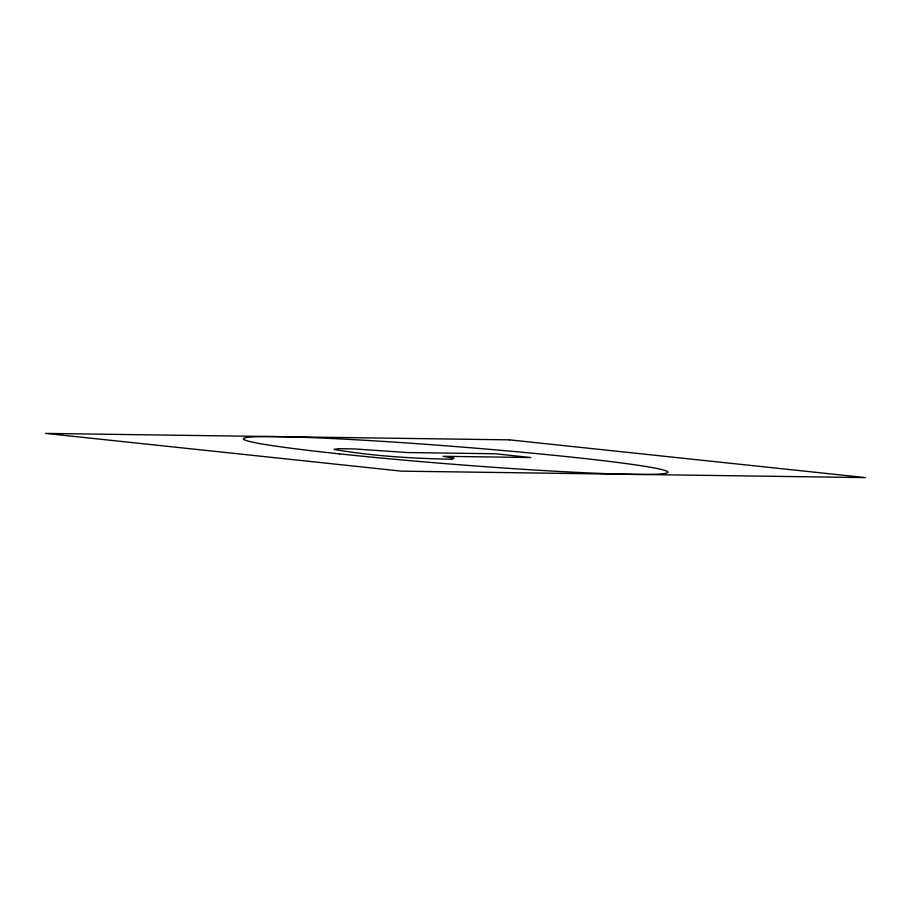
<?xml version="1.0" encoding="UTF-8"?>
<svg xmlns="http://www.w3.org/2000/svg" width="911" height="911" viewBox="0 0 911 911"><rect width="100%" height="100%" fill="white"/><g stroke="black" fill="none" stroke-linecap="round" stroke-linejoin="round"><path stroke-width="1.37" d="M453.826 458.233L452.118 459.269C412.694 458.438 372.998 456.206 334.121 449.43L338.698 448.633L355.028 448.975L407.388 452.539L495.185 453.758L530.783 457.527L442.985 456.309L453.826 458.233M509.477 439.854L45.55 433.408L401.523 471.146L865.45 477.592L509.477 439.854M339.518 453.883A213.094 8.928 4.5 0 0 667.638 472.65A213.094 8.928 4.5 0 0 359.344 439.967A213.094 8.928 4.5 0 0 339.518 453.883"/></g></svg>
